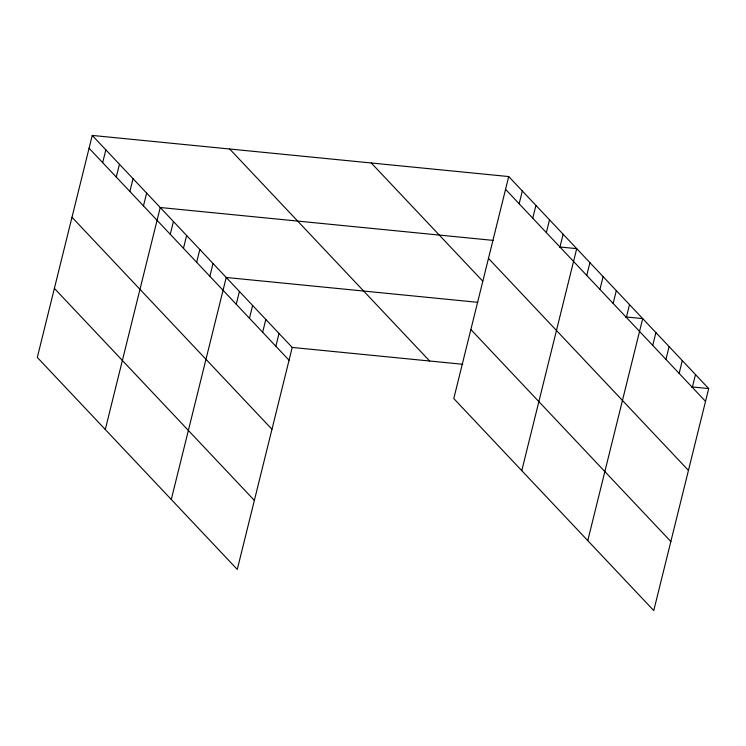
<?xml version="1.0" encoding="UTF-8"?>
<svg xmlns="http://www.w3.org/2000/svg" width="746" height="746" viewBox="0 0 746 746"><rect width="100%" height="100%" fill="white"/><g stroke="black" fill="none" stroke-linecap="round" stroke-linejoin="round"><path stroke-width="1.12" d="M92.243 135.427L37.3 357.427L237.275 569.44L292.218 347.44L92.243 135.427L508.725 176.56L708.7 388.573L653.757 610.573L453.782 398.56L508.725 176.56M102.668 162.637L105.839 149.843M116.273 177.054L119.435 164.26M129.869 191.47L133.03 178.676M143.465 205.887L146.636 193.093M105.289 429.51L160.231 207.509L493.106 240.389M170.265 234.3L173.426 221.506M183.46 248.287L186.631 235.494M196.664 262.284L199.825 249.49M209.859 276.272L213.02 263.478M171.282 499.475L226.225 277.475L477.86 302.326M236.258 304.256L239.419 291.462M249.453 318.253L252.624 305.459M262.648 332.25L265.818 319.456M275.852 346.237L279.013 333.443M519.16 203.77L522.321 190.985M532.756 218.196L535.917 205.402M546.352 232.612L549.522 219.818M559.948 247.029L563.118 234.235M521.78 470.642L576.714 248.651L559.537 246.954M586.748 275.433L589.918 262.639M599.943 289.429L603.113 276.635M613.147 303.417L616.308 290.623M626.342 317.414L629.512 304.62M587.773 540.608L642.707 318.607L625.53 316.91M652.741 345.398L655.902 332.604M665.936 359.385L669.106 346.592M679.14 373.382L682.301 360.588M692.335 387.379L695.505 374.585M292.218 347.44L462.772 364.281M691.523 386.876L708.7 388.573M505.555 189.353L705.529 401.367M488.471 258.396L688.446 470.409M371.284 162.992L482.755 281.167M470.866 329.527L670.85 541.531M229.675 149.004L429.659 361.008M89.072 148.221L289.047 360.234M71.989 217.254L271.964 429.267M54.383 288.385L254.358 500.398"/></g></svg>
